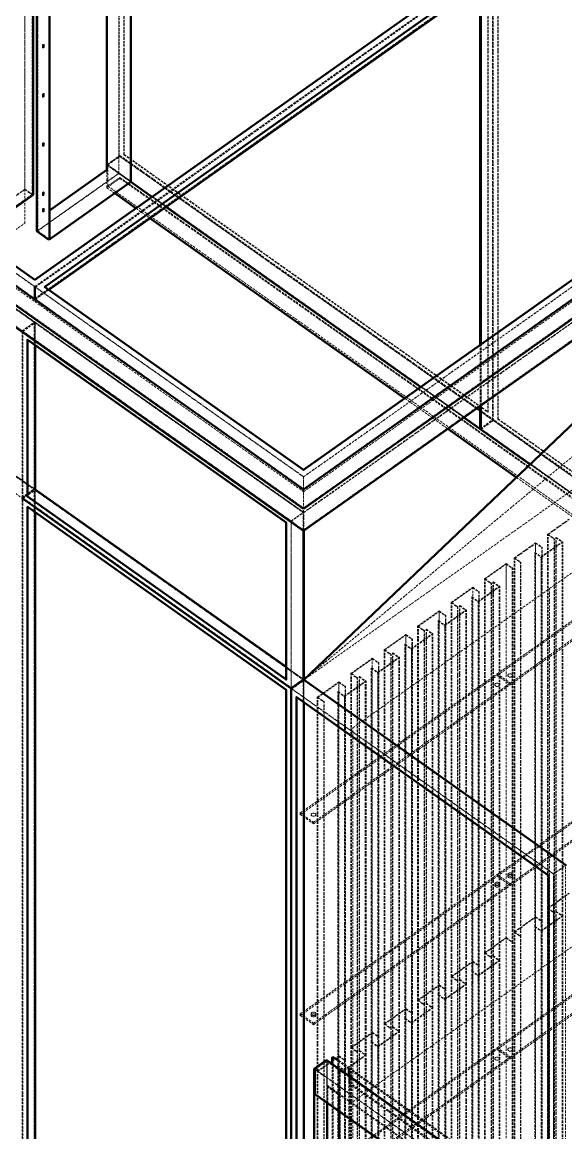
# Model space of a CAD drawing. Header units: millimetres. Extents: x 909 to 14018, y 345 to 10005.
# Drawn here: x 2394 to 3272, y 2032 to 3827 of the extents above; entities that cross this region are included whole.
import ezdxf

# ---------------------------------------------------------------- set-up
doc = ezdxf.new("R2010")
doc.units = ezdxf.units.MM
doc.linetypes.add('Hidden', pattern=[15, 5, -3, 5, -2])
for name, color, linetype, lineweight in [('Default', 7, 'Continuous', 50), ('Edges', 7, 'Hidden', 15), ('HiddenEdges', 2, 'Hidden', 15), ('HiddenSilhouettes', 2, 'Hidden', 15), ('HiddenWires', 7, 'Hidden', 15), ('Silhouettes', 7, 'Continuous', 50), ('Wires', 7, 'Hidden', 15)]:
    doc.layers.add(name, color=color, linetype=linetype, lineweight=lineweight)

# ---------------------------------------------------------------- blocks, each defined once
blk = doc.blocks.new('Isometric')
at = {"layer": 'Edges'}
for points in [[(-2259.2, 1424.8), (-10.6, -165.2)], [(-2206.9, 1377.4), (-10.6, -175.6)], [(-10.6, -165.2), (1813.7, 1124.8)], [(-10.6, -175.6), (1761.4, 1077.4)], [(-10.6, -212.6), (1813.7, 1077.4)], [(-1396.5, 881.7), (-590.4, 311.7)], [(-558.8, 475.1), (-434, 563.3)], [(-558.8, 449.9), (-408.8, 555.9)], [(-434.9, 563.9), (-434, 563.3)], [(-408.8, 555.9), (-383.7, 538.1)], [(-383.7, 539.3), (-336.7, 506.1)], [(-738.6, 431.4), (-611.6, 521.2)], [(-723, 420.4), (-596.1, 510.2)], [(-611.6, 521.2), (-596.1, 510.2)], [(-306.8, 484.1), (242.6, 95.7)], [(-306.2, 484.6), (243.2, 96.1)], [(-590.4, 311.7), (-10.6, -98.3)], [(-10.1, -535.7), (756.1, 101)], [(372.1, 4.9), (478.6, -70.4)], [(-606.7, -141.2), (-605.8, -140.6)], [(-606.7, -141.2), (-48.1, -536.2)], [(-605.8, -136.6), (-589.6, -125.1)], [(-37.5, -554.3), (528.2, -954.3)], [(51.3, -1348.9), (86.6, -1373.9)], [(13.4, -1374.9), (477.3, -1702.9)], [(86.6, -1373.9), (461.4, -1638.9)]]:
    blk.add_lwpolyline(points, dxfattribs=at)
for points in [[(-383.7, 538.1, 0), (-383.7, 1569.8, 0)], [(-434, 563.3, 0), (-434, 1534.2, 0)], [(-408.8, 555.9, 0), (-408.8, 1552, 0)], [(-590.4, 311.7, 0), (1099.6, 1506.7, 0)], [(-569.2, 311.7, 0), (1099.6, 1491.7, 0)], [(-559.6, 412.9, 0), (-559.6, 1445.4, 0)], [(-596.1, 510.2, 0), (-596.1, 1419.6, 0)], [(-2259.2, 1377.4, 0), (-10.6, -212.6, 0)], [(-10.6, -98.3, 0), (1679.4, 1096.7, 0)], [(372.1, 187.3, 0), (372.1, 964.2, 0)], [(-558.8, 414.3, 0), (-383.7, 538.1, 0)], [(-383.7, 538.5, 0), (-337.3, 505.7, 0)], [(-606.7, -141.2, 0), (-606.7, 198.2, 0)], [(371.2, 4.7, 0), (371.2, 55.3, 0)], [(372.1, 4.9, 0), (372.1, 55.9, 0)], [(335.4, 30, 0), (478.1, -70.8, 0)], [(336, 30.4, 0), (370.4, 6.1, 0)], [(-10.6, -125.2, 0), (-10.6, -98.3, 0)], [(-606.7, -1831.2, 0), (-606.7, -162.4, 0)], [(-10.6, -167.3, 0), (-10.6, -165.2, 0)], [(-10.6, -175.6, 0), (-10.6, -167.3, 0)], [(-37.5, -554.3, 0), (-37.5, -195.7, 0)], [(-10.6, -214.7, 0), (-10.6, -212.6, 0)], [(-10.6, -535.3, 0), (-10.6, -509, 0)], [(-26.9, -2241.2, 0), (-26.9, -572.4, 0)], [(528.2, -954.3, 0), (555.1, -935.3, 0)], [(528.2, -2644.3, 0), (528.2, -954.3, 0)], [(13.4, -1374.9, 0), (40.3, -1355.9, 0)], [(12.3, -1374.1, 0), (13.4, -1374.9, 0)], [(13.4, -2235.1, 0), (13.4, -1374.9, 0)], [(86.6, -1388.7, 0), (86.6, -1373.9, 0)], [(64.9, -2209.3, 0), (64.9, -1465.1, 0)]]:
    blk.add_polyline3d(points, dxfattribs=at)
at = {"layer": 'HiddenEdges'}
for points in [[(-590.4, 325.8), (1078.3, 1505.8)], [(-590.4, 286), (1097.9, 1479.8)], [(-590.4, 284.8), (1099.6, 1479.8)], [(-2202.6, 1375.3), (-10.6, -174.7)], [(-10.6, -98), (1677.7, 1095.8)], [(-10.6, -174.7), (1757.2, 1075.3)], [(-10.6, -124), (1677.7, 1069.8)], [(-1375.3, 880.8), (-590.4, 325.8)], [(-1394.8, 854.8), (-590.4, 286)], [(-573.6, 831.4), (-573.4, 832.2)], [(-573.6, 831.4), (-573.6, 827.9)], [(-573.6, 827.9), (-573.4, 827.3)], [(-572.9, 833.1), (-572, 832.5)], [(-572.9, 827.1), (-572, 826.5)], [(-572, 826.5), (-571.3, 826.8)], [(-571.5, 834.1), (-571, 834)], [(-571.5, 834.1), (-570.6, 833.5)], [(-571.5, 828.1), (-570.6, 827.5)], [(-571.3, 826.8), (-570.6, 827.5)], [(-571, 829), (-570.1, 828.4)], [(-570.6, 827.5), (-570.1, 828.4)], [(-570.1, 828.4), (-569.9, 829.3)], [(-569.9, 829.3), (-569.9, 832.8)], [(-1395.7, 803.9), (-591.3, 235.1)], [(-573.6, 725.3), (-573.4, 726.2)], [(-573.6, 725.3), (-573.6, 721.8)], [(-573.6, 721.8), (-573.4, 721.2)], [(-573.4, 726.2), (-572.9, 727)], [(-573.4, 726.2), (-572.6, 725.6)], [(-572.9, 727), (-572.2, 727.7)], [(-572.9, 721.1), (-572, 720.5)], [(-572.6, 720.6), (-572, 720.5)], [(-572.2, 727.7), (-571.3, 727.1)], [(-572.2, 721.4), (-571.3, 720.8)], [(-572, 720.5), (-571.3, 720.8)], [(-571.5, 728), (-570.6, 727.4)], [(-571.5, 728), (-571, 727.9)], [(-571.3, 720.8), (-570.6, 721.5)], [(-570.1, 727.3), (-569.9, 726.7)], [(-570.1, 722.3), (-569.9, 723.2)], [(-569.9, 723.2), (-569.9, 726.7)], [(-10.6, -536.2), (1757.2, 713.8)], [(-573.6, 619.3), (-573.4, 620.1)], [(-573.6, 619.3), (-573.6, 615.7)], [(-573.6, 615.7), (-573.4, 615.2)], [(-573.4, 620.1), (-572.6, 619.5)], [(-572.6, 614.6), (-572, 614.4)], [(-571.5, 622), (-570.6, 621.4)], [(-571.5, 622), (-571, 621.8)], [(-571, 616.9), (-570.1, 616.3)], [(-570.1, 621.2), (-569.9, 620.7)], [(-570.1, 616.3), (-569.9, 617.1)], [(-569.9, 617.1), (-569.9, 620.7)], [(-434.9, 574.7), (-408, 593.7)], [(-434, 574.9), (-383.7, 539.3)], [(-432.7, 574.1), (-406.6, 592.6)], [(-408, 593.3), (396.4, 24.5)], [(-406.6, 592.6), (2379.4, -1377.4)], [(-398.2, 596.2), (-397.4, 596.8)], [(-398.2, 596.2), (386.6, 41.2)], [(-434.9, 573.8), (-434, 574.4)], [(-434, 574.4), (372.1, 4.4)], [(-432.7, 574.1), (2327.1, -1377.4)], [(-434.9, 525.2), (-406.6, 545.2)], [(-406.6, 545.2), (2379.4, -1424.8)], [(-2379.4, -727.9), (-611.6, 522.1)], [(-573.6, 513.2), (-573.6, 509.7)], [(-573.6, 509.7), (-573.4, 509.1)], [(-573.4, 514), (-572.9, 514.9)], [(-572.9, 514.9), (-572.2, 515.6)], [(-572.6, 508.5), (-572, 508.3)], [(-572.2, 515.6), (-571.3, 515)], [(-572, 508.3), (-571.3, 508.6)], [(-571.5, 515.9), (-571, 515.8)], [(-570.6, 509.3), (-570.1, 510.2)], [(-570.1, 515.2), (-569.9, 514.6)], [(-570.1, 510.2), (-569.9, 511.1)], [(-569.9, 511.1), (-569.9, 514.6)], [(-337.3, 505.7), (-306.8, 484.1)], [(-336.7, 506.1), (-306.2, 484.6)], [(-572.9, 479.6), (-572.2, 480.3)], [(-572.9, 479.6), (-572, 479)], [(-572.2, 480.3), (-571.5, 480.6)], [(-571.5, 480.6), (-571, 480.4)], [(-570.1, 479.8), (-569.9, 479.2)], [(-569.9, 475.7), (-569.9, 479.2)], [(-573.6, 477.8), (-573.4, 478.7)], [(-573.6, 477.8), (-573.6, 474.3)], [(-573.6, 474.3), (-573.4, 473.7)], [(-572.9, 473.6), (-572, 473)], [(-572.6, 473.1), (-572, 473)], [(-571.3, 473.3), (-570.6, 474)], [(-571, 475.5), (-570.1, 474.9)], [(-570.6, 474), (-570.1, 474.9)], [(-570.1, 474.9), (-569.9, 475.7)], [(-1395.7, 443.2), (-591.3, -125.6)], [(-583.9, 432.1), (-558.8, 449.9)], [(-588.7, 310.8), (-10.6, -98)], [(-569.2, 310.8), (-10.6, -84.2)], [(-588.7, 284.8), (-10.6, -124)], [(-617.3, -142.3), (-617.3, 216.7)], [(-617.3, 216.3), (-37.5, -193.7)], [(-615.6, 215.5), (-37.5, -193.3)], [(-590.4, 234.5), (-589.6, 235.1)], [(-590.4, 234.5), (-10.6, -175.5)], [(-589.6, 233.9), (-11.5, -174.9)], [(-605.8, 198.8), (-47.2, -196.2)], [(242.6, 95.7), (335.4, 30)], [(407.9, 26.2), (1192.7, -528.8)], [(398.1, 23.7), (1204.2, -546.3)], [(478.1, -70.8), (1189.7, -574.1)], [(478.6, -70.4), (1176.5, -563.9)], [(-590.4, -126.2), (-589.6, -125.6)], [(-615.6, -145.2), (-37.5, -554)], [(-605.8, -161.8), (-47.2, -556.8)], [(-37.5, -193.7), (-10.6, -174.7)], [(-37.5, -193.3), (-11.5, -174.9)], [(-10.6, -175.5), (-9.8, -174.9)], [(-48.1, -196.8), (-47.2, -196.2)], [(-37.5, -554), (-11.5, -535.6)], [(-10.6, -536.2), (555.1, -936.2)], [(-9.8, -536.8), (554.2, -935.6)], [(528.2, -954), (554.2, -935.6)], [(14.6, -1375.3), (39.2, -1357.9)], [(14.6, -1375.3), (478.4, -1703.3)], [(68, -1375.5), (478.1, -1665.5)], [(86.6, -1373.9), (88.7, -1372.4)], [(40.3, -1409.7), (504.2, -1737.7)], [(86.6, -1405.7), (88.7, -1404.2)], [(14.6, -1427.9), (478.4, -1755.9)], [(64.9, -1429.8), (66, -1429)]]:
    blk.add_lwpolyline(points, dxfattribs=at)
for points in [[(-611.6, 522.1, 0), (-611.6, 2289.8, 0)], [(-408, 593.7, 0), (-408, 2283.7, 0)], [(-408, 593.3, 0), (-408, 2281.6, 0)], [(-434, 574.4, 0), (-434, 2264.4, 0)], [(-398.2, 596.2, 0), (-398.2, 2265, 0)], [(-408.8, 556.3, 0), (-408.8, 1970.5, 0)], [(-559.6, 475.7, 0), (-559.6, 1837.9, 0)], [(387.5, 41.8, 0), (387.5, 1710.6, 0)], [(398.1, 23.7, 0), (398.1, 1713.7, 0)], [(398.1, 23.3, 0), (398.1, 1711.6, 0)], [(407.9, 26.2, 0), (407.9, 1695, 0)], [(-590.4, 312, 0), (1097.9, 1505.8, 0)], [(-10.6, -84.2, 0), (1658.2, 1095.8, 0)], [(-1394.8, 880.8, 0), (-590.4, 312, 0)], [(-573.4, 832.2, 0), (-572.9, 833.1, 0)], [(-573.4, 832.2, 0), (-572.6, 831.6, 0)], [(-572.9, 833.1, 0), (-572.2, 833.8, 0)], [(-572.6, 826.7, 0), (-572, 826.5, 0)], [(-572.2, 833.8, 0), (-571.5, 834.1, 0)], [(-570.1, 833.4, 0), (-569.9, 832.8, 0)], [(-1396.5, 804.5, 0), (-590.4, 234.5, 0)], [(-1421.7, 785.5, 0), (-617.3, 216.7, 0)], [(-572.2, 727.7, 0), (-571.5, 728, 0)], [(-570.6, 721.5, 0), (-570.1, 722.3, 0)], [(-573.4, 620.1, 0), (-572.9, 621, 0)], [(-572.9, 621, 0), (-572.2, 621.7, 0)], [(-572.2, 621.7, 0), (-571.5, 622, 0)], [(-572, 614.4, 0), (-571.3, 614.7, 0)], [(-571.3, 614.7, 0), (-570.6, 615.4, 0)], [(-570.6, 615.4, 0), (-570.1, 616.3, 0)], [(-434.9, 574.7, 0), (-383.7, 538.5, 0)], [(-434, 574.9, 0), (-408, 593.3, 0)], [(-408, 593.7, 0), (398.1, 23.7, 0)], [(-406.6, 592.6, 0), (-406.6, 594.7, 0)], [(-585.6, 431.3, 0), (-408.8, 556.3, 0)], [(-432.7, 528.8, 0), (-432.7, 574.1, 0)], [(-408.8, 556.3, 0), (-382.8, 537.9, 0)], [(-406.6, 545.2, 0), (-406.6, 547.3, 0)], [(-611.6, 522.1, 0), (-594, 509.6, 0)], [(-573.6, 513.2, 0), (-573.4, 514, 0)], [(-572.2, 515.6, 0), (-571.5, 515.9, 0)], [(-572.2, 509.2, 0), (-571.3, 508.6, 0)], [(-571.3, 508.6, 0), (-570.6, 509.3, 0)], [(-573.4, 478.7, 0), (-572.9, 479.6, 0)], [(-572, 473, 0), (-571.3, 473.3, 0)], [(-1396.5, 444.7, 0), (-590.4, -125.3, 0)], [(-1421.7, 424.8, 0), (-617.3, -144, 0)], [(-590.4, 325.8, 0), (-590.4, 326.7, 0)], [(-590.4, 286, 0), (-590.4, 312, 0)], [(-617.3, 216.7, 0), (-591.3, 235.1, 0)], [(-591.3, -123.9, 0), (-591.3, 235.1, 0)], [(-590.4, -125.3, 0), (-590.4, 235.3, 0)], [(372.1, 55.9, 0), (372.1, 187.3, 0)], [(243.2, 96.1, 0), (336, 30.4, 0)], [(371.2, 55.3, 0), (371.2, 84.8, 0)], [(407.9, 26.2, 0), (408.7, 26.8, 0)], [(372.1, 4.9, 0), (398.1, 23.3, 0)], [(372.1, 4.4, 0), (1178.2, -565.6, 0)], [(398.1, 23.3, 0), (1202.5, -545.5, 0)], [(-10.6, -84.2, 0), (-10.6, -83.3, 0)], [(-10.6, -124, 0), (-10.6, -98, 0)], [(-617.3, -144.3, 0), (-590.4, -125.3, 0)], [(-617.3, -144, 0), (-591.3, -125.6, 0)], [(-615.6, -143.5, 0), (-605.8, -136.6, 0)], [(-591.3, -1813.9, 0), (-591.3, -125.6, 0)], [(-590.4, -1815.3, 0), (-590.4, -125.3, 0)], [(-590.4, -125.3, 0), (-10.6, -535.3, 0)], [(-589.6, -1815.6, 0), (-589.6, -125.6, 0)], [(-589.6, -126.8, 0), (-11.5, -535.6, 0)], [(-10.6, -174.7, 0), (-10.6, -125.2, 0)], [(-10.6, -167.3, 0), (-10.6, -130.3, 0)], [(-617.3, -1832.3, 0), (-617.3, -144, 0)], [(-11.5, -533.9, 0), (-11.5, -174.9, 0)], [(-47.2, -535.6, 0), (-47.2, -196.2, 0)], [(-37.5, -552.3, 0), (-37.5, -193.3, 0)], [(-37.5, -195.7, 0), (-37.5, -193.7, 0)], [(529.3, -1038.3, 0), (529.3, -232.2, 0)], [(534.2, -1034.8, 0), (534.2, -228.7, 0)], [(488.4, -1067.2, 0), (488.4, -261.1, 0)], [(489.7, -254.5, 0), (489.7, -240.2, 0)], [(489.7, -1047.5, 0), (489.7, -241.4, 0)], [(503, -1056.9, 0), (503, -250.8, 0)], [(426, -339.4, 0), (426, -285.2, 0)], [(426, -1092.5, 0), (426, -286.4, 0)], [(457.1, -1089.3, 0), (457.1, -283.2, 0)], [(501.7, -339.4, 0), (501.7, -270.5, 0)], [(501.7, -1077.8, 0), (501.7, -271.7, 0)], [(439.3, -1101.9, 0), (439.3, -295.8, 0)], [(393.5, -1134.3, 0), (393.5, -328.2, 0)], [(398.5, -1130.8, 0), (398.5, -324.7, 0)], [(352.6, -1163.2, 0), (352.6, -357.1, 0)], [(353.9, -339.4, 0), (353.9, -336.2, 0)], [(353.9, -1143.5, 0), (353.9, -337.4, 0)], [(367.2, -1152.9, 0), (367.2, -346.8, 0)], [(321.4, -1185.3, 0), (321.4, -379.2, 0)], [(326.3, -1181.8, 0), (326.3, -375.7, 0)], [(365.9, -424.2, 0), (365.9, -366.5, 0)], [(365.9, -1173.8, 0), (365.9, -367.7, 0)], [(281.8, -424.2, 0), (281.8, -387.2, 0)], [(281.8, -1194.5, 0), (281.8, -388.4, 0)], [(295.1, -1203.9, 0), (295.1, -397.8, 0)], [(249.3, -1236.3, 0), (249.3, -430.2, 0)], [(254.2, -1232.8, 0), (254.2, -426.7, 0)], [(280.5, -1214.2, 0), (280.5, -408.1, 0)], [(293.8, -424.2, 0), (293.8, -417.5, 0)], [(293.8, -1224.8, 0), (293.8, -418.7, 0)], [(209.7, -509, 0), (209.7, -438.2, 0)], [(209.7, -1245.5, 0), (209.7, -439.4, 0)], [(223, -1254.9, 0), (223, -448.8, 0)], [(182.1, -1283.8, 0), (182.1, -477.7, 0)], [(208.4, -1265.2, 0), (208.4, -459.1, 0)], [(221.7, -509, 0), (221.7, -468.5, 0)], [(221.7, -1275.8, 0), (221.7, -469.7, 0)], [(137.5, -509, 0), (137.5, -489.2, 0)], [(137.5, -1296.5, 0), (137.5, -490.4, 0)], [(150.8, -1305.9, 0), (150.8, -499.8, 0)], [(177.1, -1287.3, 0), (177.1, -481.2, 0)], [(136.3, -1316.2, 0), (136.3, -510.1, 0)], [(149.6, -593.9, 0), (149.6, -519.5, 0)], [(149.6, -1326.8, 0), (149.6, -520.7, 0)], [(406.6, -526.2, 0), (406.6, -522.7, 0)], [(-11.5, -2223.9, 0), (-11.5, -535.6, 0)], [(-10.6, -536.2, 0), (-10.6, -535.3, 0)], [(-10.6, -2225.3, 0), (-10.6, -535.3, 0)], [(-10.6, -536.2, 0), (-10.1, -535.7, 0)], [(-9.8, -2225.6, 0), (-9.8, -535.6, 0)], [(65.4, -593.9, 0), (65.4, -540.2, 0)], [(65.4, -1347.5, 0), (65.4, -541.4, 0)], [(105, -1338.3, 0), (105, -532.2, 0)], [(110, -1334.8, 0), (110, -528.7, 0)], [(-48.1, -557.4, 0), (-47.2, -556.8, 0)], [(-47.2, -2225.6, 0), (-47.2, -556.8, 0)], [(-37.5, -2242.3, 0), (-37.5, -554, 0)], [(-35.8, -555.2, 0), (528.2, -954, 0)], [(-26, -571.8, 0), (518.5, -956.8, 0)], [(64.1, -1367.2, 0), (64.1, -561.1, 0)], [(77.4, -593.9, 0), (77.4, -570.5, 0)], [(77.4, -1377.8, 0), (77.4, -571.7, 0)], [(78.7, -1356.9, 0), (78.7, -550.8, 0)], [(32.9, -1389.3, 0), (32.9, -583.2, 0)], [(10.6, -846.2, 0), (10.6, -842.7, 0)], [(406.6, -959, 0), (406.6, -955.5, 0)], [(517.6, -957.4, 0), (518.5, -956.8, 0)], [(518.5, -2625.6, 0), (518.5, -956.8, 0)], [(528.2, -2642.3, 0), (528.2, -954, 0)], [(554.2, -2623.9, 0), (554.2, -935.6, 0)], [(434.9, -979, 0), (434.9, -975.5, 0)], [(489.7, -1102.9, 0), (489.7, -1046.3, 0)], [(489.7, -1853.6, 0), (489.7, -1047.5, 0)], [(529.3, -1844.4, 0), (529.3, -1038.3, 0)], [(534.2, -1840.9, 0), (534.2, -1034.8, 0)], [(488.4, -1873.3, 0), (488.4, -1067.2, 0)], [(501.7, -1102.9, 0), (501.7, -1076.6, 0)], [(503, -1863, 0), (503, -1056.9, 0)], [(426, -1102.9, 0), (426, -1091.3, 0)], [(426, -1898.6, 0), (426, -1092.5, 0)], [(457.1, -1895.4, 0), (457.1, -1089.3, 0)], [(501.7, -1883.9, 0), (501.7, -1077.8, 0)], [(439.3, -1908, 0), (439.3, -1101.9, 0)], [(353.9, -1187.7, 0), (353.9, -1142.3, 0)], [(353.9, -1949.6, 0), (353.9, -1143.5, 0)], [(393.5, -1940.4, 0), (393.5, -1134.3, 0)], [(398.5, -1936.9, 0), (398.5, -1130.8, 0)], [(352.6, -1969.3, 0), (352.6, -1163.2, 0)], [(365.9, -1187.7, 0), (365.9, -1172.6, 0)], [(367.2, -1959, 0), (367.2, -1152.9, 0)], [(281.8, -1272.6, 0), (281.8, -1193.3, 0)], [(281.8, -2000.6, 0), (281.8, -1194.5, 0)], [(321.4, -1991.4, 0), (321.4, -1185.3, 0)], [(326.3, -1987.9, 0), (326.3, -1181.8, 0)], [(365.9, -1979.9, 0), (365.9, -1173.8, 0)], [(280.5, -2020.3, 0), (280.5, -1214.2, 0)], [(295.1, -2010, 0), (295.1, -1203.9, 0)], [(209.7, -1272.6, 0), (209.7, -1244.3, 0)], [(249.3, -2042.4, 0), (249.3, -1236.3, 0)], [(254.2, -2038.9, 0), (254.2, -1232.8, 0)], [(293.8, -1272.6, 0), (293.8, -1223.6, 0)], [(293.8, -2030.9, 0), (293.8, -1224.8, 0)], [(208.4, -2071.3, 0), (208.4, -1265.2, 0)], [(209.7, -2051.6, 0), (209.7, -1245.5, 0)], [(223, -2061, 0), (223, -1254.9, 0)], [(10.6, -1279, 0), (10.6, -1275.5, 0)], [(177.1, -2093.4, 0), (177.1, -1287.3, 0)], [(182.1, -2089.9, 0), (182.1, -1283.8, 0)], [(221.7, -1357.4, 0), (221.7, -1274.6, 0)], [(221.7, -2081.9, 0), (221.7, -1275.8, 0)], [(136.3, -2122.3, 0), (136.3, -1316.2, 0)], [(137.5, -1357.4, 0), (137.5, -1295.3, 0)], [(137.5, -2102.6, 0), (137.5, -1296.5, 0)], [(150.8, -2112, 0), (150.8, -1305.9, 0)], [(105, -2144.4, 0), (105, -1338.3, 0)], [(110, -2140.9, 0), (110, -1334.8, 0)], [(149.6, -1357.4, 0), (149.6, -1325.6, 0)], [(149.6, -2132.9, 0), (149.6, -1326.8, 0)], [(406.6, -1332.3, 0), (406.6, -1328.8, 0)], [(39.2, -2215.3, 0), (39.2, -1355.1, 0)], [(40.3, -1409.7, 0), (40.3, -1355.9, 0)], [(53.4, -2213.6, 0), (53.4, -1347.4, 0)], [(65.4, -1357.4, 0), (65.4, -1346.3, 0)], [(65.4, -2153.6, 0), (65.4, -1347.5, 0)], [(78.7, -2163, 0), (78.7, -1356.9, 0)], [(434.9, -1352.3, 0), (434.9, -1348.8, 0)], [(14.6, -1427.9, 0), (14.6, -1375.3, 0)], [(64.1, -2173.3, 0), (64.1, -1367.2, 0)], [(66, -1376.9, 0), (74.4, -1382.7, 0)], [(67.2, -2210.4, 0), (67.2, -1376.1, 0)], [(77.4, -1442.2, 0), (77.4, -1376.6, 0)], [(77.4, -2183.9, 0), (77.4, -1377.8, 0)], [(88.7, -1404.2, 0), (88.7, -1372.4, 0)], [(32.9, -2195.4, 0), (32.9, -1389.3, 0)], [(39.2, -1410.5, 0), (40.3, -1409.7, 0)], [(40.3, -1412.4, 0), (64.9, -1429.8, 0)], [(41.4, -2191.1, 0), (41.4, -1411.6, 0)], [(86.6, -2240.1, 0), (86.6, -1388.7, 0)], [(88.7, -1404.2, 0), (463.5, -1669.2, 0)], [(13.4, -1428.7, 0), (14.6, -1427.9, 0)], [(64.9, -1465.1, 0), (64.9, -1429.8, 0)]]:
    blk.add_polyline3d(points, dxfattribs=at)
at = {"layer": 'HiddenSilhouettes'}
for points in [[(-588.7, 310.8), (1099.6, 1504.6)], [(-10.6, -130.3), (1761.4, 1122.7)], [(-573.4, 827.3), (-572.6, 826.7)], [(-572.9, 827.1), (-572.2, 827.4)], [(-572.8, 830.8), (-572.6, 831.6)], [(-572.8, 827.3), (-572.8, 830.8)], [(-572.8, 827.3), (-572.6, 826.7)], [(-571.5, 828.1), (-571, 829)], [(-571.3, 833.2), (-570.6, 833.5)], [(-571, 834), (-570.1, 833.4)], [(-571, 834), (-570.8, 833.4)], [(-570.8, 829.9), (-570.8, 833.4)], [(-570.6, 833.5), (-570.1, 833.4)], [(-573.4, 721.2), (-572.6, 720.6)], [(-572.9, 721.1), (-572.2, 721.4)], [(-572.8, 724.7), (-572.6, 725.6)], [(-572.8, 721.2), (-572.8, 724.7)], [(-572.2, 721.4), (-571.5, 722.1)], [(-572, 726.4), (-571.3, 727.1)], [(-571, 727.9), (-570.8, 727.3)], [(-571, 727.9), (-570.1, 727.3)], [(-571, 722.9), (-570.8, 723.8)], [(-570.8, 723.8), (-570.8, 727.3)], [(-573.4, 615.2), (-572.9, 615)], [(-573.4, 615.2), (-572.6, 614.6)], [(-572.9, 615), (-572.2, 615.3)], [(-572.8, 618.7), (-572.6, 619.5)], [(-572.8, 615.1), (-572.8, 618.7)], [(-572.8, 615.1), (-572.6, 614.6)], [(-572.2, 615.3), (-571.5, 616)], [(-571, 621.8), (-570.1, 621.2)], [(-571, 621.8), (-570.8, 621.3)], [(-571, 616.9), (-570.8, 617.7)], [(-570.8, 617.7), (-570.8, 621.3)], [(-570.6, 621.4), (-570.1, 621.2)], [(-434.9, 574.7), (-406.6, 594.7)], [(-406.6, 594.7), (2349.7, -1354.3)], [(-397.4, 596.8), (387.5, 41.8)], [(-434.9, 573.8), (-383.4, 537.5)], [(-432.7, 528.8), (-406.6, 547.3)], [(-573.4, 509.1), (-572.9, 508.9)], [(-573.4, 509.1), (-572.6, 508.5)], [(-572.9, 508.9), (-572.2, 509.2)], [(-572.8, 512.6), (-572.6, 513.4)], [(-572.8, 509.1), (-572.8, 512.6)], [(-572.8, 509.1), (-572.6, 508.5)], [(-572.6, 513.4), (-572, 514.3)], [(-572, 514.3), (-571.3, 515)], [(-571, 515.8), (-570.1, 515.2)], [(-571, 515.8), (-570.8, 515.2)], [(-570.8, 511.7), (-570.8, 515.2)], [(-570.6, 515.3), (-570.1, 515.2)], [(-337.9, 505.3), (-307.4, 483.7)], [(-572, 479), (-571.3, 479.7)], [(-571.3, 479.7), (-570.6, 480)], [(-571, 480.4), (-570.1, 479.8)], [(-571, 480.4), (-570.8, 479.8)], [(-570.8, 476.3), (-570.8, 479.8)], [(-570.6, 480), (-570.1, 479.8)], [(-372.3, 480.9), (-341.8, 459.4)], [(-572.9, 473.6), (-572.2, 473.9)], [(-572.8, 477.2), (-572.6, 478.1)], [(-572.8, 473.7), (-572.8, 477.2)], [(-572.8, 473.7), (-572.6, 473.1)], [(-572.2, 473.9), (-571.5, 474.6)], [(-571, 475.5), (-570.8, 476.3)], [(-559.6, 475.7), (-558.8, 476.3)], [(-559.6, 475.7), (-558.8, 475.1)], [(-1395.7, 444.4), (-589.6, -125.6)], [(-583.9, 432.1), (-558.8, 414.3)], [(-615.6, -143.5), (-615.6, 215.5)], [(-590.4, 235.3), (-10.6, -174.7)], [(-590.4, -126.2), (-590.4, 234.5)], [(-589.6, 235.1), (-9.8, -174.9)], [(-606.7, 198.2), (-605.8, 198.8)], [(207.6, 70.9), (300.4, 5.3)], [(386.6, 41.2), (387.5, 41.8)], [(408.7, 26.8), (1193.6, -528.2)], [(371.2, 4.7), (398.1, 23.7)], [(371.2, 3.8), (372.1, 4.4)], [(-589.6, -125.6), (-589.6, 0)], [(477.5, -71.3), (1177.3, -566.2)], [(448.2, -99.2), (1288.7, -693.6)], [(-617.3, -142.3), (-591.3, -123.9)], [(-590.4, -126.2), (-10.6, -536.2)], [(-589.6, -125.6), (-9.8, -535.6)], [(516.8, -222.2), (561.8, -190.4)], [(406.6, -522.7), (830.9, -222.7)], [(406.6, -526.2), (830.9, -226.2)], [(501.7, -270.5), (546.7, -238.7)], [(515.1, -222.2), (529.3, -232.2)], [(516.8, -222.2), (530.1, -231.6)], [(533.4, -229.3), (534.2, -228.7)], [(533.4, -229.3), (546.7, -238.7)], [(434.9, -542.7), (859.1, -242.7)], [(434.9, -546.2), (859.1, -246.2)], [(444.7, -273.2), (489.7, -241.4)], [(488.4, -261.1), (501.7, -270.5)], [(489.7, -240.2), (503.8, -250.2)], [(489.7, -241.4), (503, -250.8)], [(381.1, -318.2), (426, -286.4)], [(426, -285.2), (440.2, -295.2)], [(426, -286.4), (439.3, -295.8)], [(443, -273.2), (457.1, -283.2)], [(444.7, -273.2), (458, -282.6)], [(457.1, -283.2), (458, -282.6)], [(365.9, -366.5), (410.9, -334.7)], [(379.4, -318.2), (393.5, -328.2)], [(381.1, -318.2), (394.4, -327.6)], [(397.6, -325.3), (410.9, -334.7)], [(398.5, -324.7), (412.6, -334.7)], [(351.8, -357.7), (352.6, -357.1)], [(352.6, -357.1), (365.9, -366.5)], [(353.9, -336.2), (368, -346.2)], [(353.9, -337.4), (367.2, -346.8)], [(367.2, -346.8), (368, -346.2)], [(308.9, -369.2), (322.2, -378.6)], [(321.4, -379.2), (322.2, -378.6)], [(325.5, -376.3), (338.8, -385.7)], [(293.8, -417.5), (338.8, -385.7)], [(235.1, -420.2), (249.3, -430.2)], [(236.8, -420.2), (250.1, -429.6)], [(249.3, -430.2), (250.1, -429.6)], [(253.4, -427.3), (266.6, -436.7)], [(279.7, -408.7), (280.5, -408.1)], [(280.5, -408.1), (293.8, -417.5)], [(163, -471.2), (209.7, -438.2)], [(209.7, -438.2), (223.8, -448.2)], [(209.7, -439.4), (223, -448.8)], [(221.7, -469.7), (268.3, -436.7)], [(164.7, -471.2), (178, -480.6)], [(181.2, -478.3), (182.1, -477.7)], [(182.1, -477.7), (196.2, -487.7)], [(207.5, -459.7), (221.7, -469.7)], [(92.6, -522.2), (137.5, -490.4)], [(137.5, -489.2), (151.7, -499.2)], [(137.5, -490.4), (150.8, -499.8)], [(149.6, -519.5), (194.5, -487.7)], [(177.1, -481.2), (178, -480.6)], [(-48.1, -508), (-11.5, -533.9)], [(90.9, -522.2), (105, -532.2)], [(92.6, -522.2), (105.9, -531.6)], [(135.4, -510.7), (136.3, -510.1)], [(136.3, -510.1), (149.6, -519.5)], [(-10.6, -536.2), (-9.8, -535.6)], [(-10.6, -536.2), (-10.1, -535.7)], [(-9.8, -535.6), (555.9, -935.6)], [(10.6, -842.7), (434.9, -542.7)], [(10.6, -846.2), (434.9, -546.2)], [(20.4, -573.2), (65.4, -541.4)], [(65.4, -540.2), (79.5, -550.2)], [(65.4, -541.4), (78.7, -550.8)], [(77.4, -570.5), (122.4, -538.7)], [(77.4, -571.7), (124.1, -538.7)], [(78.7, -550.8), (79.5, -550.2)], [(105, -532.2), (105.9, -531.6)], [(109.1, -529.3), (110, -528.7)], [(109.1, -529.3), (122.4, -538.7)], [(-26.9, -572.4), (-26, -571.8)], [(18.7, -573.2), (32.9, -583.2)], [(20.4, -573.2), (33.7, -582.6)], [(63.3, -561.7), (64.1, -561.1)], [(64.1, -561.1), (77.4, -570.5)], [(32.9, -583.2), (33.7, -582.6)], [(406.6, -955.5), (830.9, -655.5)], [(406.6, -959), (830.9, -659)], [(434.9, -975.5), (859.1, -675.5)], [(434.9, -979), (859.1, -679)], [(-17.7, -826.2), (10.6, -846.2)], [(406.6, -955.5), (434.9, -975.5)], [(430, -958.1), (431.3, -956.5), (433.6, -955.6), (436.2, -955.6), (438.4, -956.5), (439.7, -958.1), (439.7, -959.9), (438.4, -961.5), (436.2, -962.4), (433.6, -962.4), (431.3, -961.5), (430, -959.9)], [(-17.7, -1259), (406.6, -959)], [(10.6, -1275.5), (434.9, -975.5)], [(10.6, -1279), (434.9, -979)], [(401.8, -978.1), (403.1, -976.5), (405.3, -975.6), (407.9, -975.6), (410.1, -976.5), (411.4, -978.1), (411.4, -979.9), (410.1, -981.5), (407.9, -982.4), (405.3, -982.4), (403.1, -981.5), (401.8, -979.9)], [(406.6, -959), (434.9, -979)], [(516.8, -1028.3), (561.8, -996.5)], [(515.1, -1028.3), (529.3, -1038.3)], [(516.8, -1028.3), (530.1, -1037.7)], [(434.9, -1348.8), (859.1, -1048.8)], [(434.9, -1352.3), (859.1, -1052.3)], [(444.7, -1079.3), (489.7, -1047.5)], [(489.7, -1046.3), (503.8, -1056.3)], [(501.7, -1076.6), (546.7, -1044.8)], [(529.3, -1038.3), (530.1, -1037.7)], [(534.2, -1034.8), (548.4, -1044.8)], [(487.6, -1067.8), (501.7, -1077.8)], [(488.4, -1067.2), (501.7, -1076.6)], [(503, -1056.9), (503.8, -1056.3)], [(426, -1091.3), (440.2, -1101.3)], [(443, -1079.3), (457.1, -1089.3)], [(444.7, -1079.3), (458, -1088.7)], [(457.1, -1089.3), (458, -1088.7)], [(379.4, -1124.3), (393.5, -1134.3)], [(381.1, -1124.3), (394.4, -1133.7)], [(307.2, -1175.3), (353.9, -1142.3)], [(353.9, -1142.3), (368, -1152.3)], [(353.9, -1143.5), (367.2, -1152.9)], [(365.9, -1172.6), (410.9, -1140.8)], [(365.9, -1173.8), (412.6, -1140.8)], [(393.5, -1134.3), (394.4, -1133.7)], [(397.6, -1131.4), (398.5, -1130.8)], [(398.5, -1130.8), (412.6, -1140.8)], [(351.8, -1163.8), (352.6, -1163.2)], [(367.2, -1152.9), (368, -1152.3)], [(281.8, -1194.5), (295.1, -1203.9)], [(307.2, -1175.3), (321.4, -1185.3)], [(308.9, -1175.3), (322.2, -1184.7)], [(321.4, -1185.3), (322.2, -1184.7)], [(325.5, -1182.4), (338.8, -1191.8)], [(279.7, -1214.8), (280.5, -1214.2)], [(280.5, -1214.2), (293.8, -1223.6)], [(295.1, -1203.9), (295.9, -1203.3)], [(209.7, -1244.3), (223.8, -1254.3)], [(221.7, -1274.6), (266.6, -1242.8)], [(235.1, -1226.3), (249.3, -1236.3)], [(236.8, -1226.3), (250.1, -1235.7)], [(249.3, -1236.3), (250.1, -1235.7)], [(253.4, -1233.4), (266.6, -1242.8)], [(-17.7, -1259), (10.6, -1279)], [(5.8, -1258.1), (7.1, -1256.5), (9.3, -1255.6), (11.9, -1255.6), (14.1, -1256.5), (15.4, -1258.1), (15.4, -1259.9), (14.1, -1261.5), (11.9, -1262.4), (9.3, -1262.4), (7.1, -1261.5), (5.8, -1259.9)], [(207.5, -1265.8), (208.4, -1265.2)], [(208.4, -1265.2), (221.7, -1274.6)], [(209.7, -1245.5), (223, -1254.9)], [(223, -1254.9), (223.8, -1254.3)], [(164.7, -1277.3), (178, -1286.7)], [(177.1, -1287.3), (178, -1286.7)], [(181.2, -1284.4), (194.5, -1293.8)], [(92.6, -1328.3), (137.5, -1296.5)], [(135.4, -1316.8), (136.3, -1316.2)], [(136.3, -1316.2), (149.6, -1325.6)], [(137.5, -1295.3), (151.7, -1305.3)], [(137.5, -1296.5), (150.8, -1305.9)], [(149.6, -1325.6), (194.5, -1293.8)], [(150.8, -1305.9), (151.7, -1305.3)], [(-17.7, -1628.8), (406.6, -1328.8)], [(90.9, -1328.3), (105, -1338.3)], [(92.6, -1328.3), (105.9, -1337.7)], [(109.1, -1335.4), (122.4, -1344.8)], [(110, -1334.8), (124.1, -1344.8)], [(406.6, -1328.8), (434.9, -1348.8)], [(406.6, -1332.3), (434.9, -1352.3)], [(10.6, -1648.8), (434.9, -1348.8)], [(10.6, -1652.3), (434.9, -1352.3)], [(20.4, -1379.3), (65.4, -1347.5)], [(39.2, -1357.9), (503, -1685.9)], [(51.3, -1348.9), (53.4, -1347.4)], [(53.4, -1347.4), (88.7, -1372.4)], [(65.4, -1346.3), (79.5, -1356.3)], [(65.4, -1347.5), (78.7, -1356.9)], [(77.4, -1376.6), (122.4, -1344.8)], [(77.4, -1377.8), (124.1, -1344.8)], [(78.7, -1356.9), (79.5, -1356.3)], [(18.7, -1379.3), (32.9, -1389.3)], [(20.4, -1379.3), (33.7, -1388.7)], [(63.3, -1367.8), (64.1, -1367.2)], [(64.1, -1367.2), (77.4, -1376.6)], [(67.2, -1376.1), (68, -1375.5)], [(67.2, -1376.1), (477.3, -1666.1)], [(32.9, -1389.3), (33.7, -1388.7)], [(39.2, -1410.5), (503, -1738.5)], [(40.3, -1412.4), (41.4, -1411.6)], [(86.6, -1405.7), (461.4, -1670.7)]]:
    blk.add_lwpolyline(points, dxfattribs=at)
for points in [[(430, -954.5), (431.3, -953), (433.6, -952), (436.2, -952), (438.4, -953), (439.7, -954.5), (439.7, -956.4), (438.4, -958), (436.2, -958.9), (433.6, -958.9), (431.3, -958), (430, -956.4)], [(401.8, -974.5), (403.1, -973), (405.3, -972), (407.9, -972), (410.1, -973), (411.4, -974.5), (411.4, -976.4), (410.1, -978), (407.9, -978.9), (405.3, -978.9), (403.1, -978), (401.8, -976.4)], [(5.8, -1254.5), (7.1, -1253), (9.3, -1252), (11.9, -1252), (14.1, -1253), (15.4, -1254.5), (15.4, -1256.4), (14.1, -1258), (11.9, -1258.9), (9.3, -1258.9), (7.1, -1258), (5.8, -1256.4)]]:
    blk.add_lwpolyline(points, close=True, dxfattribs=at)
for points in [[(-397.4, 596.8, 0), (-397.4, 2265.6, 0)], [(-583.9, 432.1, 0), (-583.9, 1844.7, 0)], [(386.6, 41.2, 0), (386.6, 1710, 0)], [(396.4, 24.5, 0), (396.4, 1712.8, 0)], [(408.7, 26.8, 0), (408.7, 1695.6, 0)], [(-2206.9, 1422.7, 0), (-10.6, -130.3, 0)], [(-573.4, 827.3, 0), (-572.9, 827.1, 0)], [(-572.6, 831.6, 0), (-572, 832.5, 0)], [(-572.2, 827.4, 0), (-571.5, 828.1, 0)], [(-572, 832.5, 0), (-571.3, 833.2, 0)], [(-571, 829, 0), (-570.8, 829.9, 0)], [(-1396.5, 805.3, 0), (-590.4, 235.3, 0)], [(-1395.7, 805.1, 0), (-589.6, 235.1, 0)], [(-573.4, 721.2, 0), (-572.9, 721.1, 0)], [(-572.8, 721.2, 0), (-572.6, 720.6, 0)], [(-572.6, 725.6, 0), (-572, 726.4, 0)], [(-571.5, 722.1, 0), (-571, 722.9, 0)], [(-571.3, 727.1, 0), (-570.6, 727.4, 0)], [(-570.6, 727.4, 0), (-570.1, 727.3, 0)], [(-572.6, 619.5, 0), (-572, 620.4, 0)], [(-572, 620.4, 0), (-571.3, 621.1, 0)], [(-571.5, 616, 0), (-571, 616.9, 0)], [(-571.3, 621.1, 0), (-570.6, 621.4, 0)], [(-434.9, 525.2, 0), (-434.9, 574.7, 0)], [(-432.7, 528.8, 0), (2327.1, -1422.7, 0)], [(-406.6, 547.3, 0), (2347.4, -1400.1, 0)], [(-572.2, 509.2, 0), (-571.5, 509.9, 0)], [(-571.5, 509.9, 0), (-571, 510.8, 0)], [(-571.3, 515, 0), (-570.6, 515.3, 0)], [(-571, 510.8, 0), (-570.8, 511.7, 0)], [(-434.9, 525.2, 0), (-417.8, 513.1, 0)], [(-572.6, 478.1, 0), (-572, 479, 0)], [(-573.4, 473.7, 0), (-572.6, 473.1, 0)], [(-573.4, 473.7, 0), (-572.9, 473.6, 0)], [(-571.5, 474.6, 0), (-571, 475.5, 0)], [(-1396.5, 443.8, 0), (-590.4, -126.2, 0)], [(-569.2, 310.8, 0), (-569.2, 311.7, 0)], [(-569.2, 310.8, 0), (-568.6, 311.2, 0)], [(-588.7, 284.8, 0), (-588.7, 310.8, 0)], [(-588.7, 284.8, 0), (-560, 305.1, 0)], [(-617.3, 216.3, 0), (-590.4, 235.3, 0)], [(-615.6, 215.5, 0), (-589.6, 233.9, 0)], [(-589.6, 169.7, 0), (-589.6, 235.1, 0)], [(-589.6, 186.1, 0), (-589.6, 233.9, 0)], [(-605.8, 197.6, 0), (-605.8, 198.8, 0)], [(370.4, 54.7, 0), (370.4, 186.1, 0)], [(371.2, 55.3, 0), (371.2, 186.7, 0)], [(242, 95.3, 0), (334.8, 29.6, 0)], [(372.1, 4.4, 0), (372.1, 84.8, 0)], [(370.4, 6.1, 0), (396.4, 24.5, 0)], [(-627.9, -98, 0), (-591.3, -123.9, 0)], [(-615.6, -145.2, 0), (-589.6, -126.8, 0)], [(-615.6, -143.5, 0), (-37.5, -552.3, 0)], [(-590.4, -1816.2, 0), (-590.4, -126.2, 0)], [(-589.6, -174.5, 0), (-589.6, -126.8, 0)], [(-615.6, -1833.5, 0), (-615.6, -145.2, 0)], [(-606.7, -162.4, 0), (-605.8, -161.8, 0)], [(-605.8, -163, 0), (-605.8, -161.8, 0)], [(-10.6, -214.7, 0), (-10.6, -174.7, 0)], [(-9.8, -214.1, 0), (-9.8, -174.9, 0)], [(515.1, -222.2, 0), (561.8, -189.2, 0)], [(501.7, -271.7, 0), (548.4, -238.7, 0)], [(515.1, -1028.3, 0), (515.1, -222.2, 0)], [(516.8, -1028.3, 0), (516.8, -222.2, 0)], [(529.3, -232.2, 0), (530.1, -231.6, 0)], [(530.1, -1037.7, 0), (530.1, -231.6, 0)], [(533.4, -1035.4, 0), (533.4, -229.3, 0)], [(534.2, -228.7, 0), (548.4, -238.7, 0)], [(546.7, -1044.8, 0), (546.7, -238.7, 0)], [(548.4, -1044.8, 0), (548.4, -238.7, 0)], [(443, -273.2, 0), (489.7, -240.2, 0)], [(487.6, -261.7, 0), (488.4, -261.1, 0)], [(487.6, -1067.8, 0), (487.6, -261.7, 0)], [(487.6, -261.7, 0), (501.7, -271.7, 0)], [(503, -250.8, 0), (503.8, -250.2, 0)], [(503.8, -1056.3, 0), (503.8, -250.2, 0)], [(379.4, -318.2, 0), (426, -285.2, 0)], [(443, -1079.3, 0), (443, -273.2, 0)], [(444.7, -1079.3, 0), (444.7, -273.2, 0)], [(458, -1088.7, 0), (458, -282.6, 0)], [(439.3, -295.8, 0), (440.2, -295.2, 0)], [(440.2, -1101.3, 0), (440.2, -295.2, 0)], [(365.9, -367.7, 0), (412.6, -334.7, 0)], [(379.4, -1124.3, 0), (379.4, -318.2, 0)], [(381.1, -1124.3, 0), (381.1, -318.2, 0)], [(393.5, -328.2, 0), (394.4, -327.6, 0)], [(394.4, -1133.7, 0), (394.4, -327.6, 0)], [(397.6, -325.3, 0), (398.5, -324.7, 0)], [(397.6, -1131.4, 0), (397.6, -325.3, 0)], [(410.9, -1140.8, 0), (410.9, -334.7, 0)], [(412.6, -1140.8, 0), (412.6, -334.7, 0)], [(307.2, -369.2, 0), (353.9, -336.2, 0)], [(308.9, -369.2, 0), (353.9, -337.4, 0)], [(351.8, -1163.8, 0), (351.8, -357.7, 0)], [(351.8, -357.7, 0), (365.9, -367.7, 0)], [(368, -1152.3, 0), (368, -346.2, 0)], [(307.2, -1175.3, 0), (307.2, -369.2, 0)], [(307.2, -369.2, 0), (321.4, -379.2, 0)], [(308.9, -1175.3, 0), (308.9, -369.2, 0)], [(322.2, -1184.7, 0), (322.2, -378.6, 0)], [(325.5, -376.3, 0), (326.3, -375.7, 0)], [(325.5, -1182.4, 0), (325.5, -376.3, 0)], [(326.3, -375.7, 0), (340.5, -385.7, 0)], [(235.1, -420.2, 0), (281.8, -387.2, 0)], [(236.8, -420.2, 0), (281.8, -388.4, 0)], [(281.8, -387.2, 0), (295.9, -397.2, 0)], [(281.8, -388.4, 0), (295.1, -397.8, 0)], [(293.8, -418.7, 0), (340.5, -385.7, 0)], [(295.1, -397.8, 0), (295.9, -397.2, 0)], [(295.9, -1203.3, 0), (295.9, -397.2, 0)], [(338.8, -1191.8, 0), (338.8, -385.7, 0)], [(340.5, -1191.8, 0), (340.5, -385.7, 0)], [(235.1, -1226.3, 0), (235.1, -420.2, 0)], [(236.8, -1226.3, 0), (236.8, -420.2, 0)], [(250.1, -1235.7, 0), (250.1, -429.6, 0)], [(253.4, -427.3, 0), (254.2, -426.7, 0)], [(253.4, -1233.4, 0), (253.4, -427.3, 0)], [(254.2, -426.7, 0), (268.3, -436.7, 0)], [(279.7, -1214.8, 0), (279.7, -408.7, 0)], [(279.7, -408.7, 0), (293.8, -418.7, 0)], [(164.7, -471.2, 0), (209.7, -439.4, 0)], [(221.7, -468.5, 0), (266.6, -436.7, 0)], [(223, -448.8, 0), (223.8, -448.2, 0)], [(223.8, -1254.3, 0), (223.8, -448.2, 0)], [(266.6, -1242.8, 0), (266.6, -436.7, 0)], [(268.3, -1242.8, 0), (268.3, -436.7, 0)], [(163, -1277.3, 0), (163, -471.2, 0)], [(163, -471.2, 0), (177.1, -481.2, 0)], [(164.7, -1277.3, 0), (164.7, -471.2, 0)], [(181.2, -1284.4, 0), (181.2, -478.3, 0)], [(181.2, -478.3, 0), (194.5, -487.7, 0)], [(207.5, -459.7, 0), (208.4, -459.1, 0)], [(207.5, -1265.8, 0), (207.5, -459.7, 0)], [(208.4, -459.1, 0), (221.7, -468.5, 0)], [(90.9, -522.2, 0), (137.5, -489.2, 0)], [(149.6, -520.7, 0), (196.2, -487.7, 0)], [(150.8, -499.8, 0), (151.7, -499.2, 0)], [(151.7, -1305.3, 0), (151.7, -499.2, 0)], [(178, -1286.7, 0), (178, -480.6, 0)], [(194.5, -1293.8, 0), (194.5, -487.7, 0)], [(196.2, -1293.8, 0), (196.2, -487.7, 0)], [(-17.7, -822.7, 0), (406.6, -522.7, 0)], [(-17.7, -826.2, 0), (406.6, -526.2, 0)], [(90.9, -1328.3, 0), (90.9, -522.2, 0)], [(92.6, -1328.3, 0), (92.6, -522.2, 0)], [(135.4, -1316.8, 0), (135.4, -510.7, 0)], [(135.4, -510.7, 0), (149.6, -520.7, 0)], [(406.6, -522.7, 0), (434.9, -542.7, 0)], [(406.6, -526.2, 0), (434.9, -546.2, 0)], [(-48.1, -535, 0), (-47.2, -535.6, 0)], [(-48.1, -536.2, 0), (-47.2, -535.6, 0)], [(-37.5, -552.3, 0), (-11.5, -533.9, 0)], [(-35.8, -555.2, 0), (-9.8, -536.8, 0)], [(-10.6, -2226.2, 0), (-10.6, -536.2, 0)], [(-9.8, -535.6, 0), (-9.8, -535.4, 0)], [(-9.8, -584.5, 0), (-9.8, -536.8, 0)], [(18.7, -573.2, 0), (65.4, -540.2, 0)], [(79.5, -1356.3, 0), (79.5, -550.2, 0)], [(105.9, -1337.7, 0), (105.9, -531.6, 0)], [(109.1, -1335.4, 0), (109.1, -529.3, 0)], [(110, -528.7, 0), (124.1, -538.7, 0)], [(122.4, -1344.8, 0), (122.4, -538.7, 0)], [(124.1, -1344.8, 0), (124.1, -538.7, 0)], [(434.9, -546.2, 0), (434.9, -542.7, 0)], [(-35.8, -2243.5, 0), (-35.8, -555.2, 0)], [(-26, -573, 0), (-26, -571.8, 0)], [(18.7, -1379.3, 0), (18.7, -573.2, 0)], [(20.4, -1379.3, 0), (20.4, -573.2, 0)], [(63.3, -1367.8, 0), (63.3, -561.7, 0)], [(63.3, -561.7, 0), (77.4, -571.7, 0)], [(33.7, -1388.7, 0), (33.7, -582.6, 0)], [(-17.7, -826.2, 0), (-17.7, -822.7, 0)], [(-17.7, -822.7, 0), (10.6, -842.7, 0)], [(-17.7, -1255.5, 0), (406.6, -955.5, 0)], [(430, -959.9, 0), (430, -956.4, 0)], [(439.7, -958.1, 0), (439.7, -954.5, 0)], [(401.8, -979.9, 0), (401.8, -976.4, 0)], [(411.4, -978.1, 0), (411.4, -974.5, 0)], [(515.1, -1028.3, 0), (561.8, -995.3, 0)], [(406.6, -1328.8, 0), (830.9, -1028.8, 0)], [(515.1, -1834.4, 0), (515.1, -1028.3, 0)], [(516.8, -1834.4, 0), (516.8, -1028.3, 0)], [(406.6, -1332.3, 0), (830.9, -1032.3, 0)], [(443, -1079.3, 0), (489.7, -1046.3, 0)], [(489.7, -1047.5, 0), (503, -1056.9, 0)], [(501.7, -1077.8, 0), (548.4, -1044.8, 0)], [(530.1, -1843.8, 0), (530.1, -1037.7, 0)], [(533.4, -1035.4, 0), (534.2, -1034.8, 0)], [(533.4, -1841.5, 0), (533.4, -1035.4, 0)], [(533.4, -1035.4, 0), (546.7, -1044.8, 0)], [(546.7, -1850.9, 0), (546.7, -1044.8, 0)], [(548.4, -1850.9, 0), (548.4, -1044.8, 0)], [(487.6, -1067.8, 0), (488.4, -1067.2, 0)], [(487.6, -1873.9, 0), (487.6, -1067.8, 0)], [(503.8, -1862.4, 0), (503.8, -1056.3, 0)], [(379.4, -1124.3, 0), (426, -1091.3, 0)], [(381.1, -1124.3, 0), (426, -1092.5, 0)], [(426, -1092.5, 0), (439.3, -1101.9, 0)], [(443, -1885.4, 0), (443, -1079.3, 0)], [(444.7, -1885.4, 0), (444.7, -1079.3, 0)], [(458, -1894.8, 0), (458, -1088.7, 0)], [(379.4, -1930.4, 0), (379.4, -1124.3, 0)], [(381.1, -1930.4, 0), (381.1, -1124.3, 0)], [(439.3, -1101.9, 0), (440.2, -1101.3, 0)], [(440.2, -1907.4, 0), (440.2, -1101.3, 0)], [(308.9, -1175.3, 0), (353.9, -1143.5, 0)], [(394.4, -1939.8, 0), (394.4, -1133.7, 0)], [(397.6, -1937.5, 0), (397.6, -1131.4, 0)], [(397.6, -1131.4, 0), (410.9, -1140.8, 0)], [(410.9, -1946.9, 0), (410.9, -1140.8, 0)], [(412.6, -1946.9, 0), (412.6, -1140.8, 0)], [(351.8, -1969.9, 0), (351.8, -1163.8, 0)], [(351.8, -1163.8, 0), (365.9, -1173.8, 0)], [(352.6, -1163.2, 0), (365.9, -1172.6, 0)], [(368, -1958.4, 0), (368, -1152.3, 0)], [(235.1, -1226.3, 0), (281.8, -1193.3, 0)], [(236.8, -1226.3, 0), (281.8, -1194.5, 0)], [(281.8, -1193.3, 0), (295.9, -1203.3, 0)], [(293.8, -1223.6, 0), (338.8, -1191.8, 0)], [(293.8, -1224.8, 0), (340.5, -1191.8, 0)], [(307.2, -1981.4, 0), (307.2, -1175.3, 0)], [(308.9, -1981.4, 0), (308.9, -1175.3, 0)], [(322.2, -1990.8, 0), (322.2, -1184.7, 0)], [(325.5, -1182.4, 0), (326.3, -1181.8, 0)], [(325.5, -1988.5, 0), (325.5, -1182.4, 0)], [(326.3, -1181.8, 0), (340.5, -1191.8, 0)], [(338.8, -1997.9, 0), (338.8, -1191.8, 0)], [(340.5, -1997.9, 0), (340.5, -1191.8, 0)], [(279.7, -2020.9, 0), (279.7, -1214.8, 0)], [(279.7, -1214.8, 0), (293.8, -1224.8, 0)], [(295.9, -2009.4, 0), (295.9, -1203.3, 0)], [(163, -1277.3, 0), (209.7, -1244.3, 0)], [(221.7, -1275.8, 0), (268.3, -1242.8, 0)], [(235.1, -2032.4, 0), (235.1, -1226.3, 0)], [(236.8, -2032.4, 0), (236.8, -1226.3, 0)], [(250.1, -2041.8, 0), (250.1, -1235.7, 0)], [(253.4, -1233.4, 0), (254.2, -1232.8, 0)], [(253.4, -2039.5, 0), (253.4, -1233.4, 0)], [(254.2, -1232.8, 0), (268.3, -1242.8, 0)], [(266.6, -2048.9, 0), (266.6, -1242.8, 0)], [(268.3, -2048.9, 0), (268.3, -1242.8, 0)], [(-17.7, -1259, 0), (-17.7, -1255.5, 0)], [(-17.7, -1255.5, 0), (10.6, -1275.5, 0)], [(5.8, -1259.9, 0), (5.8, -1256.4, 0)], [(15.4, -1258.1, 0), (15.4, -1254.5, 0)], [(164.7, -1277.3, 0), (209.7, -1245.5, 0)], [(207.5, -2071.9, 0), (207.5, -1265.8, 0)], [(207.5, -1265.8, 0), (221.7, -1275.8, 0)], [(223.8, -2060.4, 0), (223.8, -1254.3, 0)], [(163, -2083.4, 0), (163, -1277.3, 0)], [(163, -1277.3, 0), (177.1, -1287.3, 0)], [(164.7, -2083.4, 0), (164.7, -1277.3, 0)], [(178, -2092.8, 0), (178, -1286.7, 0)], [(181.2, -1284.4, 0), (182.1, -1283.8, 0)], [(181.2, -2090.5, 0), (181.2, -1284.4, 0)], [(182.1, -1283.8, 0), (196.2, -1293.8, 0)], [(90.9, -1328.3, 0), (137.5, -1295.3, 0)], [(149.6, -1326.8, 0), (196.2, -1293.8, 0)], [(151.7, -2111.4, 0), (151.7, -1305.3, 0)], [(194.5, -2099.9, 0), (194.5, -1293.8, 0)], [(196.2, -2099.9, 0), (196.2, -1293.8, 0)], [(-17.7, -1632.3, 0), (406.6, -1332.3, 0)], [(90.9, -2134.4, 0), (90.9, -1328.3, 0)], [(92.6, -2134.4, 0), (92.6, -1328.3, 0)], [(105, -1338.3, 0), (105.9, -1337.7, 0)], [(105.9, -2143.8, 0), (105.9, -1337.7, 0)], [(109.1, -1335.4, 0), (110, -1334.8, 0)], [(109.1, -2141.5, 0), (109.1, -1335.4, 0)], [(135.4, -2122.9, 0), (135.4, -1316.8, 0)], [(135.4, -1316.8, 0), (149.6, -1326.8, 0)], [(18.7, -1379.3, 0), (65.4, -1346.3, 0)], [(39.2, -1410.5, 0), (39.2, -1357.9, 0)], [(40.3, -1442.2, 0), (40.3, -1355.9, 0)], [(51.3, -2215.1, 0), (51.3, -1363.7, 0)], [(79.5, -2162.4, 0), (79.5, -1356.3, 0)], [(122.4, -2150.9, 0), (122.4, -1344.8, 0)], [(124.1, -2150.9, 0), (124.1, -1344.8, 0)], [(18.7, -2185.4, 0), (18.7, -1379.3, 0)], [(20.4, -2185.4, 0), (20.4, -1379.3, 0)], [(63.3, -2173.9, 0), (63.3, -1367.8, 0)], [(63.3, -1367.8, 0), (77.4, -1377.8, 0)], [(66, -1376.9, 0), (67.2, -1376.1, 0)], [(66, -1465.9, 0), (66, -1376.9, 0)], [(68, -2209.8, 0), (68, -1375.5, 0)], [(88.7, -2238.6, 0), (88.7, -1372.4, 0)], [(88.7, -1372.4, 0), (463.5, -1637.4, 0)], [(33.7, -2194.8, 0), (33.7, -1388.7, 0)], [(40.3, -1447.7, 0), (40.3, -1412.4, 0)], [(41.4, -1411.6, 0), (66, -1429, 0)], [(86.6, -1405.7, 0), (86.6, -1388.7, 0)]]:
    blk.add_polyline3d(points, dxfattribs=at)
at = {"layer": 'HiddenWires'}
for points in [[(95.5, -639), (519.7, -339)], [(430, -527.2), (430, -525.3)], [(431.3, -523.7), (433.6, -522.8)], [(433.6, -522.8), (436.2, -522.8)], [(438.4, -523.7), (439.7, -525.3)], [(439.7, -527.2), (439.7, -525.3)], [(401.8, -545.3), (403.1, -543.7)], [(401.8, -547.2), (401.8, -545.3)], [(403.1, -548.7), (405.3, -549.7)], [(405.3, -542.8), (407.9, -542.8)], [(405.3, -549.7), (407.9, -549.7)], [(407.9, -542.8), (410.1, -543.7)], [(407.9, -549.7), (410.1, -548.7)], [(411.4, -547.2), (411.4, -545.3)], [(430, -527.2), (431.3, -528.7)], [(431.3, -528.7), (433.6, -529.7)], [(433.6, -529.7), (436.2, -529.7)], [(436.2, -529.7), (438.4, -528.7)], [(438.4, -528.7), (439.7, -527.2)], [(5.8, -827.2), (5.8, -825.3)], [(7.1, -828.7), (9.3, -829.7)], [(9.3, -822.8), (11.9, -822.8)], [(11.9, -829.7), (14.1, -828.7)], [(14.1, -823.7), (15.4, -825.3)], [(14.1, -828.7), (15.4, -827.2)], [(15.4, -827.2), (15.4, -825.3)], [(519.7, -1145.1), (581.9, -1101.1)], [(95.5, -1445.1), (519.7, -1145.1)], [(430, -1331.4), (431.3, -1329.8)], [(430, -1333.3), (430, -1331.4)], [(430, -1333.3), (431.3, -1334.8)], [(431.3, -1329.8), (433.6, -1328.9)], [(431.3, -1334.8), (433.6, -1335.8)], [(433.6, -1335.8), (436.2, -1335.8)], [(436.2, -1328.9), (438.4, -1329.8)], [(436.2, -1335.8), (438.4, -1334.8)], [(438.4, -1329.8), (439.7, -1331.4)], [(438.4, -1334.8), (439.7, -1333.3)], [(439.7, -1333.3), (439.7, -1331.4)], [(401.8, -1351.4), (403.1, -1349.8)], [(401.8, -1353.3), (401.8, -1351.4)], [(401.8, -1353.3), (403.1, -1354.8)], [(403.1, -1354.8), (405.3, -1355.8)], [(407.9, -1348.9), (410.1, -1349.8)], [(407.9, -1355.8), (410.1, -1354.8)], [(410.1, -1349.8), (411.4, -1351.4)], [(410.1, -1354.8), (411.4, -1353.3)]]:
    blk.add_lwpolyline(points, dxfattribs=at)
for points in [[(519.7, -339, 0), (944, -39, 0)], [(519.7, -1145.1, 0), (519.7, -339, 0)], [(430, -525.3, 0), (431.3, -523.7, 0)], [(436.2, -522.8, 0), (438.4, -523.7, 0)], [(401.8, -547.2, 0), (403.1, -548.7, 0)], [(403.1, -543.7, 0), (405.3, -542.8, 0)], [(410.1, -543.7, 0), (411.4, -545.3, 0)], [(410.1, -548.7, 0), (411.4, -547.2, 0)], [(95.5, -1445.1, 0), (95.5, -639, 0)], [(5.8, -825.3, 0), (7.1, -823.7, 0)], [(5.8, -827.2, 0), (7.1, -828.7, 0)], [(7.1, -823.7, 0), (9.3, -822.8, 0)], [(9.3, -829.7, 0), (11.9, -829.7, 0)], [(11.9, -822.8, 0), (14.1, -823.7, 0)], [(519.7, -1951.2, 0), (519.7, -1145.1, 0)], [(433.6, -1328.9, 0), (436.2, -1328.9, 0)], [(403.1, -1349.8, 0), (405.3, -1348.9, 0)], [(405.3, -1348.9, 0), (407.9, -1348.9, 0)], [(405.3, -1355.8, 0), (407.9, -1355.8, 0)], [(411.4, -1353.3, 0), (411.4, -1351.4, 0)], [(95.5, -2251.2, 0), (95.5, -1445.1, 0)]]:
    blk.add_polyline3d(points, dxfattribs=at)
at = {"layer": 'Silhouettes'}
for points in [[(-590.4, 326.7), (1078.3, 1506.7)], [(-560, 305.1), (1099.6, 1478.6)], [(-2259.2, 1422.7), (-10.6, -167.3)], [(-10.6, -125.2), (1757.2, 1124.8)], [(-10.6, -167.3), (1813.7, 1122.7)], [(-1375.3, 881.7), (-590.4, 326.7)], [(-558.8, 476.3), (-434.9, 563.9)], [(-559.6, 412.9), (-382.8, 537.9)], [(-383.4, 537.5), (-337.9, 505.3)], [(-721.5, 419.4), (-594, 509.6)], [(-307.4, 483.7), (242, 95.3)], [(-341.8, 459.4), (207.6, 70.9)], [(-569.2, 311.7), (-10.6, -83.3)], [(-590.4, 284.8), (-547.6, 254.5)], [(-10.1, -535.7), (846.9, 280.4)], [(-606.7, 198.2), (-48.1, -196.8)], [(-605.8, -140.6), (-605.8, 197.6)], [(-297.4, 77.6), (-187.7, 0)], [(334.8, 29.6), (371.2, 3.8)], [(300.4, 5.3), (448.2, -99.2)], [(371.2, 4.7), (371.8, 4.3)], [(371.2, 3.8), (477.5, -71.3)], [(-589.6, -125.1), (-48.1, -508)], [(-617.3, -144.3), (-37.5, -554.3)], [(-606.7, -162.4), (-48.1, -557.4)], [(-37.5, -554.3), (-10.6, -535.3)], [(-26.9, -572.4), (517.6, -957.4)], [(40.3, -1355.9), (504.2, -1683.9)]]:
    blk.add_lwpolyline(points, dxfattribs=at)
for points in [[(-382.8, 537.9, 0), (-382.8, 1570.4, 0)], [(-434.9, 563.9, 0), (-434.9, 1533.6, 0)], [(-568.6, 311.2, 0), (1099.6, 1490.8, 0)], [(-558.8, 414.3, 0), (-558.8, 1446, 0)], [(-594, 509.6, 0), (-594, 1421.1, 0)], [(-585.6, 431.3, 0), (-585.6, 1427, 0)], [(-2259.2, 1375.3, 0), (-10.6, -214.7, 0)], [(-10.6, -83.3, 0), (1658.2, 1096.7, 0)], [(-10.6, -214.7, 0), (1813.7, 1075.3, 0)], [(370.4, 186.1, 0), (370.4, 963, 0)], [(371.2, 186.7, 0), (371.2, 963.6, 0)], [(-417.8, 513.1, 0), (-372.3, 480.9, 0)], [(-585.6, 431.3, 0), (-559.6, 412.9, 0)], [(-667.6, 339.4, 0), (-594.9, 287.9, 0)], [(-590.4, 284.8, 0), (-590.4, 311.7, 0)], [(-594.9, 287.9, 0), (-297.4, 77.6, 0)], [(-589.6, -125.1, 0), (-589.6, 186.1, 0)], [(370.4, 6.1, 0), (370.4, 54.7, 0)], [(371.2, 3.8, 0), (371.2, 55.3, 0)], [(-187.7, 0, 0), (-10.6, -125.2, 0)], [(-605.8, -140.6, 0), (-48.1, -535, 0)], [(-605.8, -1830.6, 0), (-605.8, -163, 0)], [(-589.6, -1815.1, 0), (-589.6, -174.5, 0)], [(-48.1, -536.2, 0), (-48.1, -196.8, 0)], [(-10.6, -535.3, 0), (-10.6, -214.7, 0)], [(-9.8, -535.4, 0), (-9.8, -214.1, 0)], [(-10.6, -535.3, 0), (555.1, -935.3, 0)], [(-48.1, -2226.2, 0), (-48.1, -557.4, 0)], [(-37.5, -2244.3, 0), (-37.5, -554.3, 0)], [(-26, -2240.6, 0), (-26, -573, 0)], [(-9.8, -2225.1, 0), (-9.8, -584.5, 0)], [(517.6, -2626.2, 0), (517.6, -957.4, 0)], [(12.3, -1374.1, 0), (39.2, -1355.1, 0)], [(39.2, -1355.1, 0), (40.3, -1355.9, 0)], [(51.3, -1363.7, 0), (51.3, -1348.9, 0)], [(12.3, -2234.3, 0), (12.3, -1374.1, 0)], [(13.4, -1428.7, 0), (13.4, -1374.9, 0)], [(86.6, -1388.7, 0), (86.6, -1373.9, 0)], [(13.4, -1428.7, 0), (477.3, -1756.7, 0)], [(40.3, -2191.9, 0), (40.3, -1447.7, 0)], [(66, -2211.2, 0), (66, -1465.9, 0)]]:
    blk.add_polyline3d(points, dxfattribs=at)
blk.add_polyline3d([(-558.8, 475.1, 0)], close=True, dxfattribs=at)
at = {"layer": 'Wires'}
blk.add_lwpolyline([(-687.4, 395.3), (-611.6, 448.8)], dxfattribs=at)
blk.add_polyline3d([(-611.6, 448.8, 0), (-611.6, 1408.6, 0)], dxfattribs=at)

msp = doc.modelspace()

# ---------------------------------------------------------------- block references
at = {"layer": 'Default', "xscale": 0.75, "yscale": 0.75, "zscale": 0.75}
msp.add_blockref('Isometric', (2856.5, 3166), dxfattribs=at)

doc.saveas('drawing.dxf')
